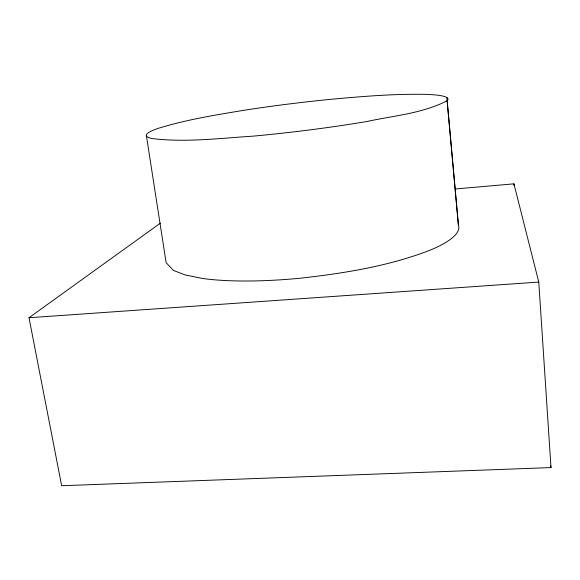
<?xml version="1.0" encoding="UTF-8"?>
<svg xmlns="http://www.w3.org/2000/svg" width="580" height="580" viewBox="0 0 580 580"><rect width="100%" height="100%" fill="white"/><g stroke="black" fill="none" stroke-linecap="round" stroke-linejoin="round"><path stroke-width="0.87" d="M455.394 188.971L513.923 183.838L538.776 282.076L551 467.582L61.654 485.728L29 317.731L160.319 223.198M447.137 100.746C422.508 113.484 393.979 115.638 367.212 121.445A151.931 14.145 -6.9 0 1 252.96 136.155C219.429 138.286 185.542 142.68 152.004 138.526A151.931 14.145 -6.9 0 1 158.043 128.405C185.941 119.748 214.854 115.087 243.614 110.338A151.931 14.145 -6.9 0 1 329.679 99.419C361.514 96.497 393.465 93.757 425.466 94.351A151.931 14.145 -6.9 0 1 447.137 100.746L458.396 225.033A147.313 32.393 -6.9 0 1 430.454 250.031C388.745 266.249 344.194 273.267 299.933 278.248A147.313 32.393 -6.9 0 1 202.442 278.458L185.121 274.913L173.427 270.425L166.126 262.66L146.443 135.938M29 317.731L538.776 282.076M550.681 465.805L551 467.582M446.868 97.549L458.396 225.033M513.923 183.838L514.054 185.643"/></g></svg>
